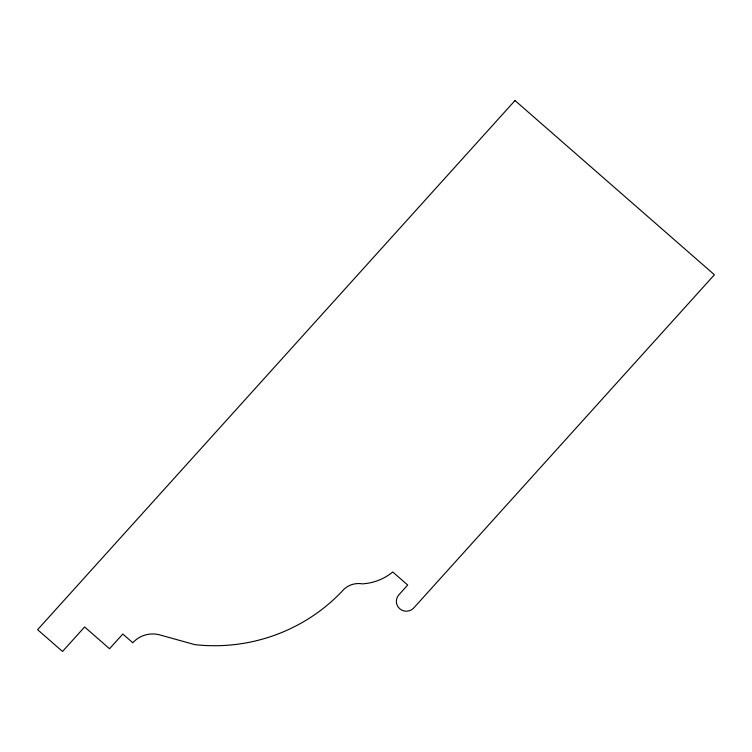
<?xml version="1.0" encoding="UTF-8"?>
<svg xmlns="http://www.w3.org/2000/svg" width="752" height="752" viewBox="0 0 752 752"><rect width="100%" height="100%" fill="white"/><g stroke="black" fill="none" stroke-linecap="round" stroke-linejoin="round"><path stroke-width="1.13" d="M515.007 100.542L37.6 629.687L62.519 651.458L84.628 626.961L109.548 648.741L122.811 634.039L132.784 642.753A26.649 26.217 2.1 0 1 159.95 634.942L194.74 644.624A174.821 172.001 2.1 0 0 341.944 591.429A21.216 20.877 2.1 0 1 362.248 583.853A52.01 51.174 2.1 0 0 392.741 571.981L407.697 585.047L398.851 594.851A9.992 9.832 2.1 0 0 399.697 608.735A9.992 9.832 2.1 0 0 413.807 607.917L714.4 274.753L515.007 100.542"/></g></svg>
